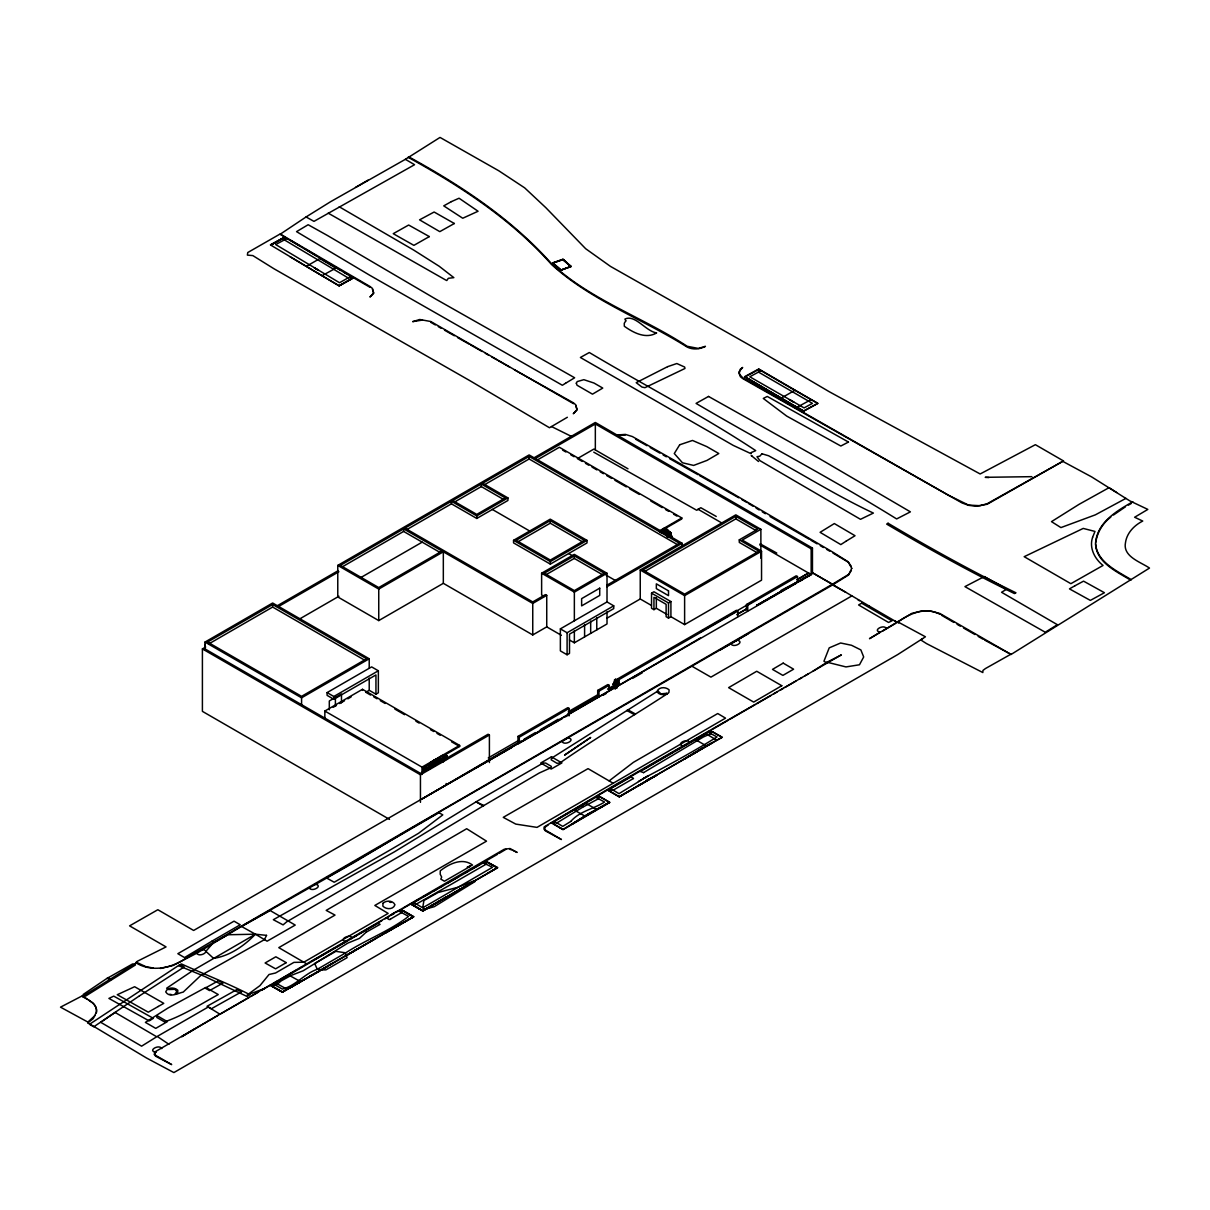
<?xml version="1.0" encoding="UTF-8"?>
<svg xmlns="http://www.w3.org/2000/svg" width="1210" height="1210" viewBox="0 0 1210 1210"><rect width="100%" height="100%" fill="white"/><g stroke="black" fill="none" stroke-linecap="round" stroke-linejoin="round"><path stroke-width="1.5" d="M204.989 649.906L204.989 644.431M365.964 692.18L369.216 690.305L369.216 678.054M375.947 694.192L375.947 674.938L333.824 699.259L327.093 695.372L327.093 692.604L371.621 666.891L378.352 670.779L378.352 692.801L375.947 694.192L369.216 690.305M426.147 770.346L424.453 770.982L424.68 768.773L423.213 768.184M569.093 715.896L569.093 708.41L567.808 707.668L517.986 736.421L517.986 742.033M597.695 696.022L597.695 690.411L607.843 684.558L609.129 685.299L609.129 690.91M598.98 696.763L598.98 691.152L609.129 685.299M615.391 687.356L616.843 687.991L616.192 686.887L616.873 687.582L616.192 686.887L700.409 637.957M663.156 532.521C663.473 529.783 663.231 534.094 664.411 531.931M663.549 532.37L665.258 531.84C661.189 533.368 666.362 529.284 663.519 533.096M669.962 535.198L669.19 533.716C672.972 539.478 669.054 526.516 663.398 528.543L670.612 532.823L670.431 535.047L670.582 532.823L666.271 535.062M737.782 616.631L737.782 611.02L736.497 610.279L617.796 678.795L617.796 686.282M746.464 610.127L746.464 604.516L796.195 575.809L797.496 576.55L797.496 582.161M747.75 610.884L747.75 605.272L797.496 576.55M432.53 760.803L433.165 763.661L443.828 757.808L441.907 762.149L443.994 759.457A2.133 1.225 -60 0 1 445.915 758.352L446.566 759.275M668.57 533.005L669.584 532.551L667.164 530.797M812.984 671.202L827.005 662.203L841.373 654.882L616.162 784.277L544.228 826.838L545.408 830.075L561.425 839.528L545.408 830.892L543.834 828.85M615.164 682.092L615.255 680.232L613.183 683.968M432.877 762.164C431.652 767.427 431.062 760.545 436.992 760.228L434.783 762.618M1063.484 460.934L987.178 503.723L980.07 505.704L968.529 505.084L948.61 495.329L742.668 377.732L739.098 373.739L740.263 369.277L742.668 367.447L738.977 371.772L740.308 376.658L742.668 378.548L962.01 502.921L968.529 505.326L976.092 506.234L987.178 504.252L1063.484 460.934L1035.382 444.69L980.16 473.972L829.213 391.692L765.174 354.016L610.475 266.397L585.655 248.7L545.801 207.651L524.641 187.837L498.762 170.761L440.032 137.426L405.365 159.327L330.466 201.783L306.054 216.968L280.13 234.271L284.078 236.631M663.156 533.126L663.125 531.341L666.317 533.323M663.277 532.218C661.779 533.232 663.367 533.05 663.277 531.976M984.577 640.045L1011.091 654.444L1149.5 568.065C1140.697 562.015 1122.683 556.691 1125.466 542.761C1126.782 532.99 1134.224 525.352 1142.724 521.056L1134.632 517.245L1147.836 509.41L1129.716 500.819L1091.617 476.891L1063.469 461.751M614.408 681.729L614.498 679.869L615.966 679.143M662.656 532.96L663.882 531.629M434.692 760.44C431.773 763.465 434.753 761.014 433.8 761.619M434.087 762.89C430.231 763.117 434.814 759.88 436.976 759.093L440.637 760.228L443.813 757.823M434.027 764.191L434.193 763.087L439.986 759.85L440.485 762.92M317.912 273.309L270.374 244.874L284.259 237.281L286.967 238.703L284.35 239.958L284.622 237.13L353.244 277.892L347.89 277.771L284.395 239.898L275.668 244.541L339.526 282.732L350.476 276.561L353.108 278.164L339.133 285.908L290.052 256.732M663.806 533.096L663.594 531.039L665.243 532.022M669.463 534.442L671.777 536.348L669.856 537.195M669.947 537.3L671.777 536.348M433.377 761.423C432.575 767.185 432.575 757.158 433.83 762.829M617.024 680.277L616.813 679.445M662.142 533.111C661.567 531.19 662.626 533.943 663.05 532.657M663.398 532.385L662.354 532.022L662.898 532.808M434.526 765.9L434.087 763.056L430.926 764.493L431.834 765.446M616.087 686.645L616.177 687.341M618.31 681.094L617.039 680.867M663.685 532.521L664.487 532.37L663.821 530.797M614.952 680.897L614.877 681.835L614.786 679.808L616.056 679.566M618.023 681.018L617.871 681.744M670.083 535.047L671.641 536.121L670.325 534.805M613.046 684.285L613.062 684.452M618.204 681.774L617.781 680.943M424.498 769.273L423.152 768.97M614.62 687.719C616.525 690.32 612.184 686.856 615.33 688.52M434.617 761.045L434.269 761.876L434.662 760.606M616.495 681.88L616.389 683.544L614.347 682.969M426.162 770.331C423.137 772.661 423.923 764.977 426.691 769.575L422.366 767.155M664.018 530.903L661.023 532.566L662.339 533.141M665.939 531.719L664.351 531.235L666.271 532.975M435.736 763.389L434.662 763.873L437.491 762.557M614.756 687.703L615.376 688.777M446.581 757.868L446.929 755.872L428.673 765.87L432.046 764.206L432.726 761.392M671.52 536.166L670.264 535.243M671.656 536.166L669.69 534.26M614.771 688.308L615.315 688.067M614.589 681.517L615.3 679.46L615.451 681.396M851.764 568.231L848.634 574.947L832.465 585.005L410.734 828.578L354.515 862.276L241.546 926.421L197.366 952.92L172.894 965.535L160.491 968.499M1095.806 542.307C1097.137 532.4 1102.854 523.068 1110.825 517.078M423.802 769.046L423.47 768.38M435.661 763.404L434.617 763.812M446.777 758.005L446.535 755.615M669.72 534.729L670.658 532.899M429.565 769.031L429.716 768.184A2.148 1.24 -60 0 1 432.015 766.248L432.439 766.611M614.604 687.84L615.451 688.308M668.586 536.408L668.586 534.896M669.69 537.058L669.266 535.168A2.148 1.24 -60 0 0 667.391 536.257M614.877 680.202L616.072 679.642M664.351 531.235L664.381 533.156L664.048 531.523M442.104 759.29L447.065 756.129L446.853 758.141L447.14 756.189M662.808 532.612L661.023 532.566L663.912 531.069M669.947 535.667L670.022 537.195L670.9 536.605M669.932 536.559L669.917 535.682M445.915 756.87L445.87 755.675L445.885 756.522M662.581 532.143L662.687 533.156L662.808 531.765L661.915 532.718M570.621 266.563L562.968 259.424L570.908 266.487L560.729 270.117L552.879 263.024L562.968 259.424L571.256 266.487L560.578 270.329L552.909 262.978L560.744 270.148L570.893 266.442L562.907 259.711L552.879 263.024M442.542 760.107L441.907 762.149M439.079 759.91L439.805 760.47L439.048 760.53M444.751 755.146L445.885 754.98M431.834 764.085L432.605 761.468L431.834 764.085L427.735 765.416L431.229 761.952M616.858 682.637L614.211 683.242L616.722 682.41M434.299 759.91L433.558 761.377M442.588 760.788L443.889 758.398M317.746 273.203L339.148 285.757L351.52 278.754M442.149 762.103L442.996 759.472M442.694 760.863L443.087 759.593M424.332 768.516L424.423 770.014L422.955 769.152M424.498 770.709L428.491 769.56L430.412 767.14A2.36 1.361 -60 0 1 432.53 766.202L432.983 766.701M424.513 770.316L422.94 769.484L424.755 770.649L426.344 770.105L424.831 770.74L429.852 768.048M615.966 683.68L614.211 683.242L616.54 681.744M613.455 683.499L613.409 684.739M669.402 533.217L667.33 530.978M668.51 533.232L669.1 532.612L667.073 531.22M664.592 531.084L664.623 533.02M436.296 761.982L436.734 760.863L435.797 761.211M669.281 531.568L668.268 531.856M437.113 759.109L439.185 760.198M300.715 981.582L282.308 992.034L385.34 932.971M432.257 905.64L422.91 911.039L411.309 904.339L422.895 910.873L460.012 889.153M560.003 827.716L563.013 829.47L590.298 812.681L609.492 802.351L598.527 796.059M851.386 570.545L848.634 574.417L832.465 584.188L185.811 958.335C171.351 968.166 152.006 972.477 136.186 962.963L82.401 996.586L86.863 999.036M619.278 796.694L693.844 753.482M443.858 760.273L444.403 759.441M616.918 687.477L616.329 686.917M429.172 767.669L430.276 765.673L425.345 768.773M428.809 767.851L430.276 765.688M445.673 756.689L446.127 755.857M663.957 528.709C680.761 538.314 660.478 527.484 665.334 529.345L665.455 530.283L664.88 528.83L664.124 529.254L664.865 528.785L665.455 530.267L664.865 528.785L663.277 528.77L670.279 532.823L666.891 534.578M669.19 533.398L668.948 532.566M434.587 761.12L434.103 761.786M667.315 536.499L667.512 536.151A2.133 1.225 -60 0 1 669.433 535.047L670.022 537.195L668.948 534.351L670.718 533.247L668.979 534.351L669.402 535.062L668.979 534.351M429.989 768.168L431.305 766.853M443.707 760.394L445.038 759.078M667.224 537.089L668.979 536.302M614.877 680.443L615.966 679.506M424.347 769.469L424.574 769.772M437.657 759.925L436.144 760.893L436.87 759.472M95.03 1015.538L87.876 1022.072L60.5 1007.159L82.401 995.769L92.504 1002.697A25.455 14.717 -0.1 0 1 96.21 1012.498L93.215 1018.593L87.876 1022.889L146.486 1057.979L173.877 1072.574L897.744 654.549L922.61 638.623M439.26 758.519L439.714 760.757M614.892 680.655L615.058 679.702M668.389 532.793L669.886 533.111L668.026 532.672M439.986 759.85L440.153 760.651M667.784 536.59L669.009 535.954M430.624 767.73L431.94 767.322M667.602 536.514L669.175 536.242M667.86 536.665L669.327 536.559M614.983 680.277L614.62 679.748M442.754 758.367L446.505 755.494M202.146 950.137L202.826 949.547C211.281 951.09 199.166 958.063 196.625 953.072L197.351 952.845M314.615 884.797L315.281 884.207C323.796 885.72 311.666 892.723 309.125 887.732L309.836 887.505M351.596 938.627L352.322 938.007C349.735 933.122 337.681 940.125 346.196 941.546L346.816 941.395M882.589 631.091L895.763 623.301M885.765 629.2L886.476 628.595C883.875 623.74 871.82 630.712 880.335 632.149L869.491 638.683L911.871 613.364L922.02 610.884L929.824 610.914L939.989 613.53L1011.091 654.444M424.71 768.607L426.722 766.611L423.999 768.048L424.68 770.346M154.487 1053.078L156.302 1051.989M544.228 827.746L548.069 825.084M669.75 533.837L670.537 533.308M136.186 962.963L137.305 961.284L166.057 946.916L129.591 925.862L157.844 909.723L193.63 930.46L796.21 583.311M433.74 761.65L434.36 763.328L432.046 764.206M424.423 768.259L425.98 767.14M1113.518 514.991L1125.436 506.824M107.13 978.3L83.097 994.544L85.577 996.087L135.429 964.975L132.646 963.916L107.115 978.361L110.972 979.616L108.234 977.604M306.372 266.306L319.894 258.547L335.896 268.106L322.057 275.683M638.441 781.448L648.53 775.61L619.021 793.654L610.853 788.799L608.116 790.448L619.293 796.921L656.546 775.126L646.609 780.223M590.329 812.697L572.194 824.071L596.757 809.52L585.897 803.379L574.296 810.11L585.08 816.16L609.492 802.351L600.145 807.72M643.554 778.332C668.374 765.295 693.315 751.652 717.031 736.935L708.47 732.383L711.011 730.961L721.947 737.329L684.663 758.897M637.821 786.197L656.758 775.232M712.781 742.637L619.263 796.679L608.327 790.342M939.989 614.347C925.832 606.407 909.149 613.576 897.321 622.424L897.306 621.607L925.438 636.793L920.689 639.878L926.497 643.584L982.838 672.563L982.928 670.446L985.454 668.54L1011.076 654.111M702.738 747.614L684.482 758.897M694.041 753.603L702.965 747.81M499.125 853.383L505.946 849.314M445.31 757.929L446.838 756.673M445.915 758.352L445.461 757.641L447.155 756.568M483.153 805.951L400.676 855.53L286.694 921.823L283.095 924.879L273.324 919.706L394.399 851.855L476.831 801.383L543.003 763.071L545.695 763.056L551.367 766.399L551.034 767.684L539.252 773.008L483.153 805.951L476.059 801.822L483.909 805.497M550.716 823.329L553.787 821.469M556.842 819.609L588.06 801.292M310.108 975.986L319.909 970.904L291.383 986.921M663.655 533.428L665.954 532.037M438.988 757.415L442.436 755.327L442.936 756.144M439.638 758.398L438.852 758.882L440.213 759.668M356.92 949.169L347.845 954.629L357.026 949.23M291.595 986.982L413.502 916.741L401.735 909.89L399.194 911.281L408.587 916.409C388.955 931.367 365.934 939.747 345.44 953.011L317.322 969.286C304.391 973.611 295.921 985.711 282.353 989.084L273.475 984.033L270.738 985.681L282.338 992.2L300.655 981.673L288.887 975.154L275.532 982.898L287.072 989.251M194.462 1029.06L181.697 1036.713L218.375 1015.129M353.865 937.084L356.965 935.224M360.051 933.379L381.876 920.674M348.026 954.584L376.159 938.325M385.158 932.986L413.502 916.741L404.155 922.111M385.536 933.076L413.896 916.756L401.75 909.875M666.498 535.395L669.417 534.729M445.643 897.154L425.103 909.209L422.744 907.56L423.923 900.527L438.02 892.526L457.304 887.429L473.76 880.986L475.061 881.53L434.224 906.698L425.103 909.209M711.011 730.961L722.34 737.283L702.783 747.674M333.809 962.6L321.3 969.875L317.186 968.983L314.66 963.553L335.866 951.347L345.304 952.769L347.104 957.654L325.913 969.875L321.3 969.875M372.438 289.175L373.678 293.304L369.942 297.025L373.663 292.941L372.438 288.419L370.169 286.588L280.13 233.984L247.748 252.542L247.385 255.113L252.845 255.597L273.989 268.771L469.646 380.53L549.491 427.75L567.354 417.268M520.784 741.14L421.745 799.129L511.603 747.659M524.036 739.234L535.41 732.579M540.28 729.736L558.128 719.269M567.883 713.567L598.723 695.508M608.464 689.806L618.219 684.104M736.739 614.695L746.479 608.993L738.266 613.606M460.208 889.274L422.88 910.797L411.521 904.233L414.047 902.69L422.638 907.787L429.474 903.946L492.485 867.313L483.546 862.987L486.284 861.459L497.779 867.661L431.879 905.594M445.431 759.336C442.043 760.969 446.989 758.912 444.781 759.23M720.01 650.088L748.128 633.813M431.274 765.37L433.24 766.641L431.259 765.37L440.637 760.228L437.067 758.897M699.94 632.255L703.07 630.455M706.186 628.64L721.81 619.611M723.368 618.703L728.057 615.996M731.188 614.181L751.486 602.429M781.116 590.404L810.927 574.826L808.522 573.041L797.072 579.65L808.522 573.041L810.957 574.417L756.643 605.423L812.863 572.89L869.203 606.044M475.485 768.108L614.846 687.477M609.144 780.873L633.405 762.345L717.742 713.537L725.531 718.135L537.013 827.383L515.747 824.086L503.254 817.355L588.045 768.637L613.107 783.218M311.59 961.345L335.019 947.778M385.007 918.859L388.123 917.059M589.618 800.385L592.734 798.585M595.864 796.77L642.722 769.651M644.28 768.758L672.397 752.484M675.573 750.639L687.386 744.014M250.682 996.586L258.486 992.079M261.617 990.264L270.979 984.789M274.11 983.034L277.226 981.174M280.357 979.419L295.981 970.329M299.097 968.575L302.228 966.714M391.253 915.244L394.369 913.444M397.5 911.629L400.616 909.829M403.747 908.014L419.371 898.985M688.959 743.046L683.514 746.056C675.029 744.543 687.053 737.601 689.685 742.441L709.892 730.855M713.008 729.055L728.632 720.01M756.764 703.751L770.815 695.614M773.946 693.799L777.062 691.999M780.193 690.184L783.309 688.369M784.882 687.477L795.802 681.139M798.933 679.339L802.048 677.524M805.179 675.709L808.295 673.909M465.653 872.667L468.497 871.019M471.325 869.385L478.721 865.105M355.528 187.384L368.052 180.139M204.989 649.483L204.989 642.071L272.643 603.004L369.216 658.769L369.216 668.283M561.364 635.311L546.739 626.871L532.748 634.947L443.329 583.326L378.745 620.594L337.772 596.938L337.772 565.403L529.118 454.93L682.122 543.275L682.122 545.831M272.643 604.501L207.576 642.071L301.577 696.34L366.645 658.769L272.643 604.501L272.643 607.057L365.012 660.388M340.343 565.403L403.626 528.876L442.028 551.049L378.745 587.576L339.057 564.662M406.53 529.753L451.436 503.829L476.77 518.455L507.928 500.471L507.928 497.915L476.77 515.899L451.436 501.273L404.927 528.135L532.748 601.93L545.453 594.594L546.739 595.35L546.739 626.871M481.308 484.03L452.737 500.532L476.77 514.401L505.341 497.915L481.308 484.03L481.308 486.586L454.325 502.165M607.133 585.08L679.536 543.275L529.118 456.427L482.593 483.289L507.928 497.915M209.194 643.69L272.643 607.057M341.976 567.021L403.626 531.432L440.5 552.713M484.197 484.908L529.118 458.983L677.902 544.893M389.529 819.397L202.403 711.359L202.403 648.908L205.685 647.017M276.077 606.452L338.301 570.606M533.126 458.333L595.335 422.471L812.454 548.069L812.47 573.782M278.481 606.558L338.906 571.74M534.896 458.787L595.335 423.969L811.169 548.811L811.169 574.538M537.074 460.133L559.368 447.261L681.805 517.956L681.805 518.924L659.51 531.795M360.519 577.745L422.184 542.14M299.747 618.885L338.966 596.243M579.136 457.592L593.838 449.091L627.99 468.814M337.772 565.403L378.745 589.073L443.329 551.79L532.748 603.427L546.739 595.35M513.554 540.326L550.247 519.15L587.016 540.386L587.016 542.942L550.338 564.117L513.554 542.882L513.554 540.326L550.338 561.561L587.016 540.386M550.247 520.633L516.141 540.326L550.338 560.064L584.43 540.386L550.247 520.633L550.247 523.189L582.812 541.989M517.759 541.944L550.247 523.189M204.989 642.071L301.577 697.822L369.216 658.769M544.167 596.424L541.626 594.957L541.626 573.222L574.281 554.361L607.012 573.268L607.012 601.945L560.366 628.867L560.366 650.889L567.097 654.776L569.502 653.4L569.502 634.146L613.742 608.6L613.742 605.832L607.012 601.945M574.281 555.859L544.213 573.222L574.357 590.616L604.425 573.268L574.281 555.859L574.281 558.415L602.837 574.901M327.093 692.604L333.824 696.491L378.352 670.779M545.786 574.856L574.281 558.415M324.84 718.377L324.84 711.041L362.486 689.307L459.634 745.405L459.634 746.464L423.787 767.155L423.787 772.388M333.158 707.305L336.425 705.43M339.677 703.539L344.563 700.726M347.83 698.836L351.082 696.96M659.51 530.827L681.805 517.956M541.626 573.222L574.357 592.114L607.012 573.268M606.891 586.714L682.122 543.275M606.77 618.31L640.241 598.98L640.241 570.016L735.816 514.84L760.878 529.299L760.878 558.279M739.28 539.857L757.914 529.088L735.816 516.322L642.828 570.016L684.618 594.14L758.972 551.216L739.28 539.857L739.28 542.413L757.445 552.894M644.461 571.634L735.816 518.878L756.341 530.736M560.366 628.867L567.097 632.754L613.742 605.832M760.878 529.299L742.244 540.068L761.544 551.216L761.544 580.18L684.618 624.602L670.915 616.692L668.51 618.083L666.12 616.692L666.12 604.334L653.944 597.301L653.944 609.659L651.54 608.282L651.54 593.157L653.944 591.766L670.915 601.567L670.915 616.692M569.471 639.999L574.357 642.812L607.012 623.967L607.012 611.716M653.944 609.659L656.334 608.282L666.997 614.438M651.54 593.157L668.51 602.958L670.915 601.567M640.241 570.016L684.618 595.638L761.544 551.216M324.84 711.041L421.988 767.125L459.634 745.405M433.12 762.013L433.165 763.071L433.543 762.421M433.15 762.285L434.783 761.423M811.169 548.811L812.454 548.069M202.403 648.908L420.445 774.793L489.4 734.999L489.4 762.542M517.986 736.421L519.287 737.177L569.093 708.41M617.796 678.795L619.096 679.551L737.782 611.02M488.28 757.914L517.698 740.959M568.337 711.692L597.755 694.767M607.556 689.065L618.991 682.5M756.643 605.423L810.927 574.826M799.492 581.42L802.759 579.545M851.825 595.94L710.92 677.131L691.893 666.211M730.19 719.103L755.206 704.644M1132.832 501.742C1116.649 510.892 1097.258 522.433 1095.549 543.003C1096.305 561.758 1116.996 570.969 1130.836 579.439M1128.385 505.13L1131.35 503.42M405.365 159.312L414.561 164.711L313.965 221.37L306.054 216.953M433.619 762.966L436.659 761.226M481.867 863.305L497.552 854.275M518.137 743.908L562.242 718.634M565.524 716.774L568.791 714.898M603.094 695.236L606.361 693.375M632.497 678.402L642.298 672.775M447.518 883.149L458.756 876.705M249.063 997.524L219.963 1014.207L208.271 1007.007L157.239 1036.426L168.931 1044.306M459.83 889.244L488.235 872.985M322.147 969.528L328.182 966.094M438.852 812.772L326.397 877.9L334.202 882.241L390.437 849.813L418.539 833.312L442.799 814.875L438.822 812.636M781.221 398.09L794.909 390.316L817.809 403.384L803.516 411.249L744.498 376.749L758.428 369.156L794.909 390.346M270.949 985.575L282.308 992.034L291.202 986.952M432.862 760.954L436.265 759.033M422.502 897.215L430.321 892.829M433.437 891.059L436.568 889.305M439.699 887.55L442.83 885.78M426.661 908.438L432.046 905.413M339.148 285.696L352.912 278.058M766.974 389.877L744.876 376.749L797.072 407.241L811.018 399.663M336.607 946.885L344.548 942.469M745.239 376.93L758.806 369.383L761.135 370.653L749.777 376.779L804.06 407.906L812.439 403.369L758.549 372.12L758.806 369.02L817.809 403.384L803.531 411.037L794.486 405.91L803.531 411.037L797.072 407.241M283.14 238.098L270.768 244.859L283.412 238.279M284.456 237.402L271.161 245.04M433.437 760.939L436.916 759.033M394.732 927.344L404.337 922.096M424.876 768.516L426.586 767.594L425.028 768.577L426.676 769.59M667.028 534.336L670.446 532.566M447.095 756.114L444.418 757.505L445.704 757.399M712.599 742.668L706.307 745.859L695.705 739.749L706.065 733.774L716.804 740.202M667.95 534.245L668.722 533.882M264.733 988.404L247.203 994.968L259.969 985.621L269.028 974.504L275.577 972.991L293.924 962.373L303.816 962.207L388.153 913.399L374.828 905.458L486.526 841.162L466.682 828.729L326.186 910.389L335.019 915.093L278.784 947.642L306.901 964.007M662.732 531.795L663.912 531.25M1125.92 498.384L1095.368 514.84L1060.928 527.59L1051.49 521.646L1079.063 504.343L1109.071 487.66L1116.618 492.47M666.831 530.887L669.886 532.99L669.765 532.128M435.298 761.408L436.734 760.863M560.684 270.117L553.152 263.175L560.744 270.148L556.948 266.669M467.393 867.086L472.52 865.029C462.205 857.255 449.031 863.97 440.274 870.792L440.198 874.195L441.68 877.099L440.803 879.11L444.418 881.228L470.448 866.239L467.408 867.131M617.418 434.98L625.358 434.405L632.376 436.553L729.055 491.381L832.858 552.168L848.255 561.864L851.764 568.488M664.547 532.4L663.715 532.445M617.418 435.146L625.358 434.995M664.487 529.269L666.982 530.706M439.563 759.018L438.05 757.823L439.759 759.91L446.762 756.114L446.036 755.463M988.903 477.557L985.197 477.315L1031.843 476.664M667.996 534.124L666.68 533.353M433.603 761.468L434.617 761.529M422.487 320.06L412.67 321.648L419.764 319.5L430.805 321.527L573.495 403.671M442.966 759.698L443.798 759.804M169.702 994.287L171.245 994.514M663.261 528.74L664.169 528.891M153.262 968.06L145.684 966.578L136.186 962.147M510 849.435L511.709 849.798M389.423 902.07L390.966 902.463M438.292 759.457L439.638 759.819L437.687 758.125L439.774 759.759L436.704 758.821M614.695 682.621L616.828 682.395L614.317 683.075M437.037 758.685L439.699 759.698L437.748 758.05M436.901 758.806L439.472 759.804M776.79 553.061L760.107 543.804M664.26 529.587L669.886 532.99M551.503 426.555L571.317 436.356M664.411 529.511L666.846 530.691M513.07 850.464L517.139 852.445L510 848.528L504.283 849.223L154.487 1052.171L155.666 1055.407L171.684 1064.603L155.666 1056.224L154.093 1054.197M664.411 531.145L665.757 531.825M616.571 680.746L617.508 681.351M832.465 584.188L832.541 585.05M697.913 474.653L669.569 458.635M699.41 475.485L738.735 497.794M832.465 584.869L845.805 592.31M812.697 573.011L831.149 583.432M470.63 344.986L482.064 351.46M485.316 353.305L488.583 355.165M491.85 357.01L496.75 359.778M444.524 330.194L454.325 335.745M457.577 337.59L468.996 344.063M869.188 606.044L897.321 622.424L894.22 620.609M593.762 452.162L696.733 510.272L700.787 507.701L716.229 516.458M827.005 662.203L845.972 666.922L859.478 664.774L863.683 656.97L860.87 649.921L851.522 645.278L840.632 642.994L829.213 647.864L823.949 661.22L826.99 663.004M161.807 1048.616C159.191 1043.776 147.136 1050.749 155.651 1052.171M514.537 369.897L573.495 402.87L575.779 404.805L577.034 409.57L573.283 413.744L577.034 409.918L575.779 405.562M498.369 360.701L509.682 367.144M663.14 454.99L666.347 456.805M897.306 621.607L898.637 623.029M1130.836 580.255C1116.996 571.786 1096.321 562.574 1095.549 543.819M412.807 904.974L422.895 910.873M272.341 986.271L282.308 991.958M339.254 206.789L413.639 250.046L439.26 266.306L453.841 277.635L448.32 278.3L446.792 280.523L445.386 279.843L328.197 213.141M635.628 439.215L646.957 445.704M650.193 447.564L659.904 453.13M438.852 761.635L434.965 759.623M957.049 624.284L960.301 626.145M963.538 628.005L974.912 634.539M978.149 636.399L983.019 639.198M741.957 499.639L746.782 502.437M370.139 287.36L350.174 275.82M430.851 322.359L435.313 324.93M438.292 326.639L441.272 328.349M697.928 509.183L722.325 523.28M759.729 544.863L808.522 573.041M562.635 450.12L565.902 452.011M570.802 454.839L574.054 456.714M577.321 458.605L582.222 461.433M585.489 463.324L588.756 465.2M592.023 467.09L596.908 469.919M600.175 471.794L603.442 473.685M606.709 475.575L611.61 478.404M614.877 480.279L626.296 486.874M629.563 488.764L639.364 494.421M650.783 501.016L662.218 507.61M665.485 509.501L668.752 511.391M673.637 514.22L676.904 516.095M664.623 532.536L663.413 531.901L663.882 532.975M746.464 604.516L747.75 605.272M481.308 486.586L503.738 499.548M492.349 509.455L530.313 531.387M568.67 553.53L573.555 556.343M606.059 575.113L615.814 580.739M640.241 598.98L650.889 605.136M597.695 690.411L598.98 691.152M489.4 734.999L488.099 734.243L420.445 773.311L204.989 648.908M365.723 692.241L370.578 695.054M373.814 696.915L377.051 698.79M380.288 700.666L385.143 703.464M394.868 709.075L404.579 714.686M415.907 721.22L419.144 723.096M430.488 729.645L433.724 731.505M436.961 733.381L440.198 735.241M451.527 741.79L459.634 746.464M436.175 759.759L436.992 760.228M408.451 156.665C460.813 185.372 511.452 218.707 551.457 263.614C590.54 299.929 642.949 317.247 687.189 346.287L698.351 348.42L705.43 346.347C699.924 349.372 692.876 349.917 687.189 347.088C642.434 318.88 590.798 300.352 551.457 264.43C511.497 219.434 460.738 186.325 408.451 157.482M766.792 389.847L780.737 397.939M340.645 270.299L329.483 263.735M343.821 272.129L346.998 273.974M809.248 539.282L770.014 516.534M810.836 540.205L817.128 543.85M820.274 545.68L823.42 547.51M826.566 549.325L829.712 551.155M941.516 615.24L953.798 622.424M289.311 239.701L300.488 246.235M553.454 823.783L562.998 829.41M402.779 910.797L413.155 916.923M832.858 552.985L848.255 562.181L851.265 566.28M748.34 503.375L752.983 506.188M756.084 508.079L759.169 509.954M762.27 511.83L765.37 513.721M305.283 249.018L316.566 255.885M321.406 258.834L326.246 261.768M314.373 267.818L318.563 270.374L314.373 267.788M445.431 757.657L446.354 758.579M443.329 756.855L444.206 757.415M434.118 762.512L435.252 763.298M857.86 599.691L859.403 600.765M446.112 783.505L447.382 784.383M437.944 757.974L439.109 759.169M88.36 999.853L92.701 1002.984A25.41 14.686 -0.1 0 1 96.407 1012.785M438.791 758.67L438.247 758.186M434.087 763.419L434.587 764.826L434.526 763.767M752.076 456.2L751.213 455.505L758.534 461.494M615.497 687.265L615.27 686.357M567.036 262.751L563.058 259.212L552.531 262.933L556.721 266.76M662.793 532.143L662.974 532.778M669.206 534.079L670.476 535.228M446.671 756.311L445.34 757.49L445.991 757.021M433.316 761.211L433.83 762.996M433.014 761.392L433.513 763.192M446.324 759.502L445.749 758.473A2.148 1.24 -60 0 0 443.45 760.409L443.45 761.922M433.528 762.966L432.182 764.07L433.165 763.177M87.876 1022.072L87.876 1022.889M82.401 995.769L82.401 996.586M735.816 516.322L735.816 518.878M684.618 595.638L684.618 624.602M668.51 602.958L668.51 618.083M656.334 597.695L656.334 608.282M619.096 679.551L619.096 685.163M596.772 617.523L596.772 629.881M595.335 423.969L595.335 449.681M590.677 621.033L590.677 633.39M584.596 624.557L584.596 636.899M574.357 592.114L574.357 620.79M574.357 630.561L574.357 642.812M567.097 632.754L567.097 654.776M550.338 561.561L550.338 564.117M532.748 603.427L532.748 634.947M529.118 456.427L529.118 458.983M519.287 737.177L519.287 742.789M476.77 515.899L476.77 518.455M451.436 501.273L451.436 503.829M443.329 551.79L443.329 583.326M421.988 767.125L421.988 774.476M420.445 774.793L420.445 802.351M403.626 528.876L403.626 531.432M378.745 589.073L378.745 620.594M362.486 689.307L362.486 690.381M341.477 702.783L341.477 693.965L329.301 700.983L329.301 709.816M335.397 697.474L335.397 706.292M333.824 696.491L333.824 699.259M301.577 697.822L301.577 705.248M443.374 758.231A2.133 1.225 -60 0 1 444.645 757.838M666.271 535.622A2.133 1.225 -60 0 1 667.557 534.548M156.998 1015.629L156.846 1017.489L164.53 1021.89C183.391 1015.447 200.709 1004.149 218.269 994.559L205.76 987.451L167.827 1008.127L145.381 1022.374L155.742 1028.379L167.358 1021.648L156.998 1015.659M266.533 935.36L264.461 939.625L200.663 975.578L183.224 992.094C178.036 993.123 169.506 998.25 165.725 991.882C167.464 986.982 174.512 987.073 177.825 990.249L177.628 992.941L176.146 994.136L175.178 993.773L176.917 991.595L174.905 989.296L168.644 989.568L166.647 988.207L193.449 970.163L255.416 934.211L266.533 935.36M1092.6 537.331C1088.97 547.948 1094.732 558.899 1103.051 565.448L1070.88 583.689L1024.189 556.691L1083.222 528.422L1094.974 531.432L1092.6 537.331M551.578 758.156L551.2 759.819L556.963 763.298L559.897 762.981C594.896 738.493 631.756 717.001 667.451 693.663L668.918 692.483L669.1 689.836C665.757 686.736 658.769 686.72 657 691.56L551.578 758.156M751.349 452.54L751.047 453.689L733.169 445.356L580.392 357.479L589.315 352.518C644.597 385.461 702.057 415.136 755.721 450.619L751.349 452.54M383.041 903.235L382.844 906.093C385.96 909.572 393.326 909.875 394.944 904.747C392.947 900.316 386.217 900.164 383.041 903.235M576.308 383.222L577.049 385.249L592.492 394.158L602.761 388.077L593.989 383.041L583.855 379.683L577.215 381.573L576.308 383.222M761.967 453.78L759.789 456.2L756.991 456.699L759.94 460.647L860.491 519.317L873.378 513.07C837.774 496.342 803.622 475.001 768.622 455.777L761.967 453.78M667.345 534.517L666.816 535.682L667.33 534.517M679.687 444.781L674.288 453.538L682.455 462.764L693.633 465.427L707.003 460.405L718.8 453.523L706.791 446.611L692.498 440.455L679.687 444.781M625.797 320.862L624.269 323.297L624.315 326.246C633.284 332.705 645.868 339.36 656.637 332.901C645.868 331.389 635.053 314.071 624.92 319.077L625.797 320.862M255.401 934.196C244.768 945.494 229.28 956.293 213.504 958.32L205.881 951.332L213.429 942.59L228.009 934.755L255.401 934.196L267.107 941.198L295.225 925.075L270.163 910.555L241.546 926.467L255.401 934.196M390.527 919.055L390.028 919.6C380.363 918.919 405.773 905.186 401.765 912.522L390.527 919.055M643.569 772.63L640.332 771.466L710.83 730.704L711.026 733.593L703.388 736.966L643.569 772.63M366.146 932.214L359.476 938.34L347.83 943.104L303.241 970.738L291.141 975.426L281.234 980.841L276.031 985.273L270.616 985.409L378.034 923.26L380.061 924.364L366.146 932.214M570.757 821.439L562.756 826.385L554.588 821.545L551.851 823.193L563.028 829.652L609.87 802.366L598.738 795.923L596.001 797.451L604.577 802.018C593.52 809.112 579.787 811.003 570.757 821.439M568.05 737.888L561.894 741.412C564.465 746.419 576.565 739.416 568.034 737.858M736.996 640.15L730.84 643.705C733.411 648.711 745.511 641.708 736.996 640.15M436.039 759.562L435.177 760.228L436.039 759.562M249.623 994.575L247.067 996.465L204.702 976.44L178.778 965.761L181.334 963.916C204.142 974.231 227.344 983.019 249.623 994.575M139.407 995.891L93.79 1026.791L89.464 1024.31L179.851 964.657L184.177 966.987L139.407 995.891M582.6 807.267L557.144 822.77L551.715 822.921L598.375 795.787L598.572 798.676L582.6 807.267M115.147 1012.467L100.702 1022.299L141.6 1046.166L156.71 1036.773L115.147 1012.467M590.556 737.54L564.677 755.04L590.556 737.54M846.213 541.112L840.814 544.591L820.093 532.324L834.325 523.567L855.031 535.727L846.213 541.112M565.554 383.267L562.363 385.264L369.761 275.275L296.541 231.639L308.157 224.727L327.471 235.511L435.842 299.127L574.644 377.777L565.554 383.267M627.96 709.831L626.856 710.512L634.448 714.641L635.492 714.051L627.96 709.831M153.337 1018.336L149.178 1020.922L108.93 998.416L113.755 996.133L153.337 1018.336M1057.389 624.708L1045.243 632.24L964.93 586.623L984.35 576.55L1006.72 589.149L1001.562 592.28L1057.389 624.708M781.781 685.722L753.679 702.087L728.617 687.643L756.734 671.263L781.781 685.722M888.064 523.249L886.673 524.096C928.388 548.78 970.859 572.33 1014.464 593.565L1015.931 592.794C972.296 571.513 929.809 547.979 888.064 523.249M212.113 941.047L184.51 957.564L177.84 953.692L234.044 921.158L240.23 924.788L212.113 941.047M485.921 861.323L411.188 904.052L416.618 903.93L451.436 884.192L486.102 864.197L485.921 861.323M783.188 663.125L772.494 669.387L782.9 675.392L793.609 669.19L783.188 663.125M286.256 962.631L275.608 968.832L265.096 962.978L275.835 956.792L286.256 962.631M633.435 778.499L613.409 790.039L607.98 790.175L631.076 776.835L633.435 778.499M496.992 867.827L488.053 873.045L497.401 867.661L486.072 861.596L497.053 867.842M861.656 603.185L858.586 604.955L888.548 622.454L891.982 620.806L861.656 603.185M599.721 588.181L581.632 598.632L581.632 605.877L599.721 595.426L599.721 588.181M551.412 756.825L540.764 762.981L551.185 769.061L561.924 762.92L551.412 756.825M158.298 1006.463L148.286 1012.195L117.279 994.711L134.628 986.725L163.773 1003.347L158.298 1006.463M429.323 236.585L413.896 245.358L393.235 233.681L408.662 225.03L429.323 236.585M1074.813 585.837L1069.458 588.877L1090.346 600.402L1104.443 592.718L1083.555 581.148L1074.813 585.837M241.576 991.822L211.326 1008.777L207.031 1006.297L236.721 989.659L241.576 991.822M454.355 223.502L439.79 231.639L419.567 219.842L434.133 212.022L454.355 223.502M708.531 396.441L696.068 403.399C762.527 442.558 831.058 478.192 896.64 518.939L910.404 511.86L818.958 458.318L708.531 396.441M216.666 981.718L205.231 988.116L209.572 990.597L223.048 983.034L218.193 980.856L216.666 981.718M451.406 201.616L443.737 205.866L462.749 218.239L478.071 211.251L459.059 198.228L451.406 201.616M848.467 442.058L840.829 446.021L786.682 416.074L763.283 398.438L767.276 396.441L848.467 442.058M667.617 366.66L636.203 382.662L641.966 387.064L644.93 387.684L684.951 368.49L684.694 367.069L676.829 363.529L667.617 366.66M666.468 693.33L660.932 693.859L658.255 691.212L657 691.56C658.936 695.342 664.078 695.054 667.451 693.663L666.468 693.33M668.51 590.858L656.334 583.84L656.334 588.62L668.51 595.653L668.51 590.858M793.699 402.098L789.48 399.648L793.699 402.068"/></g></svg>
